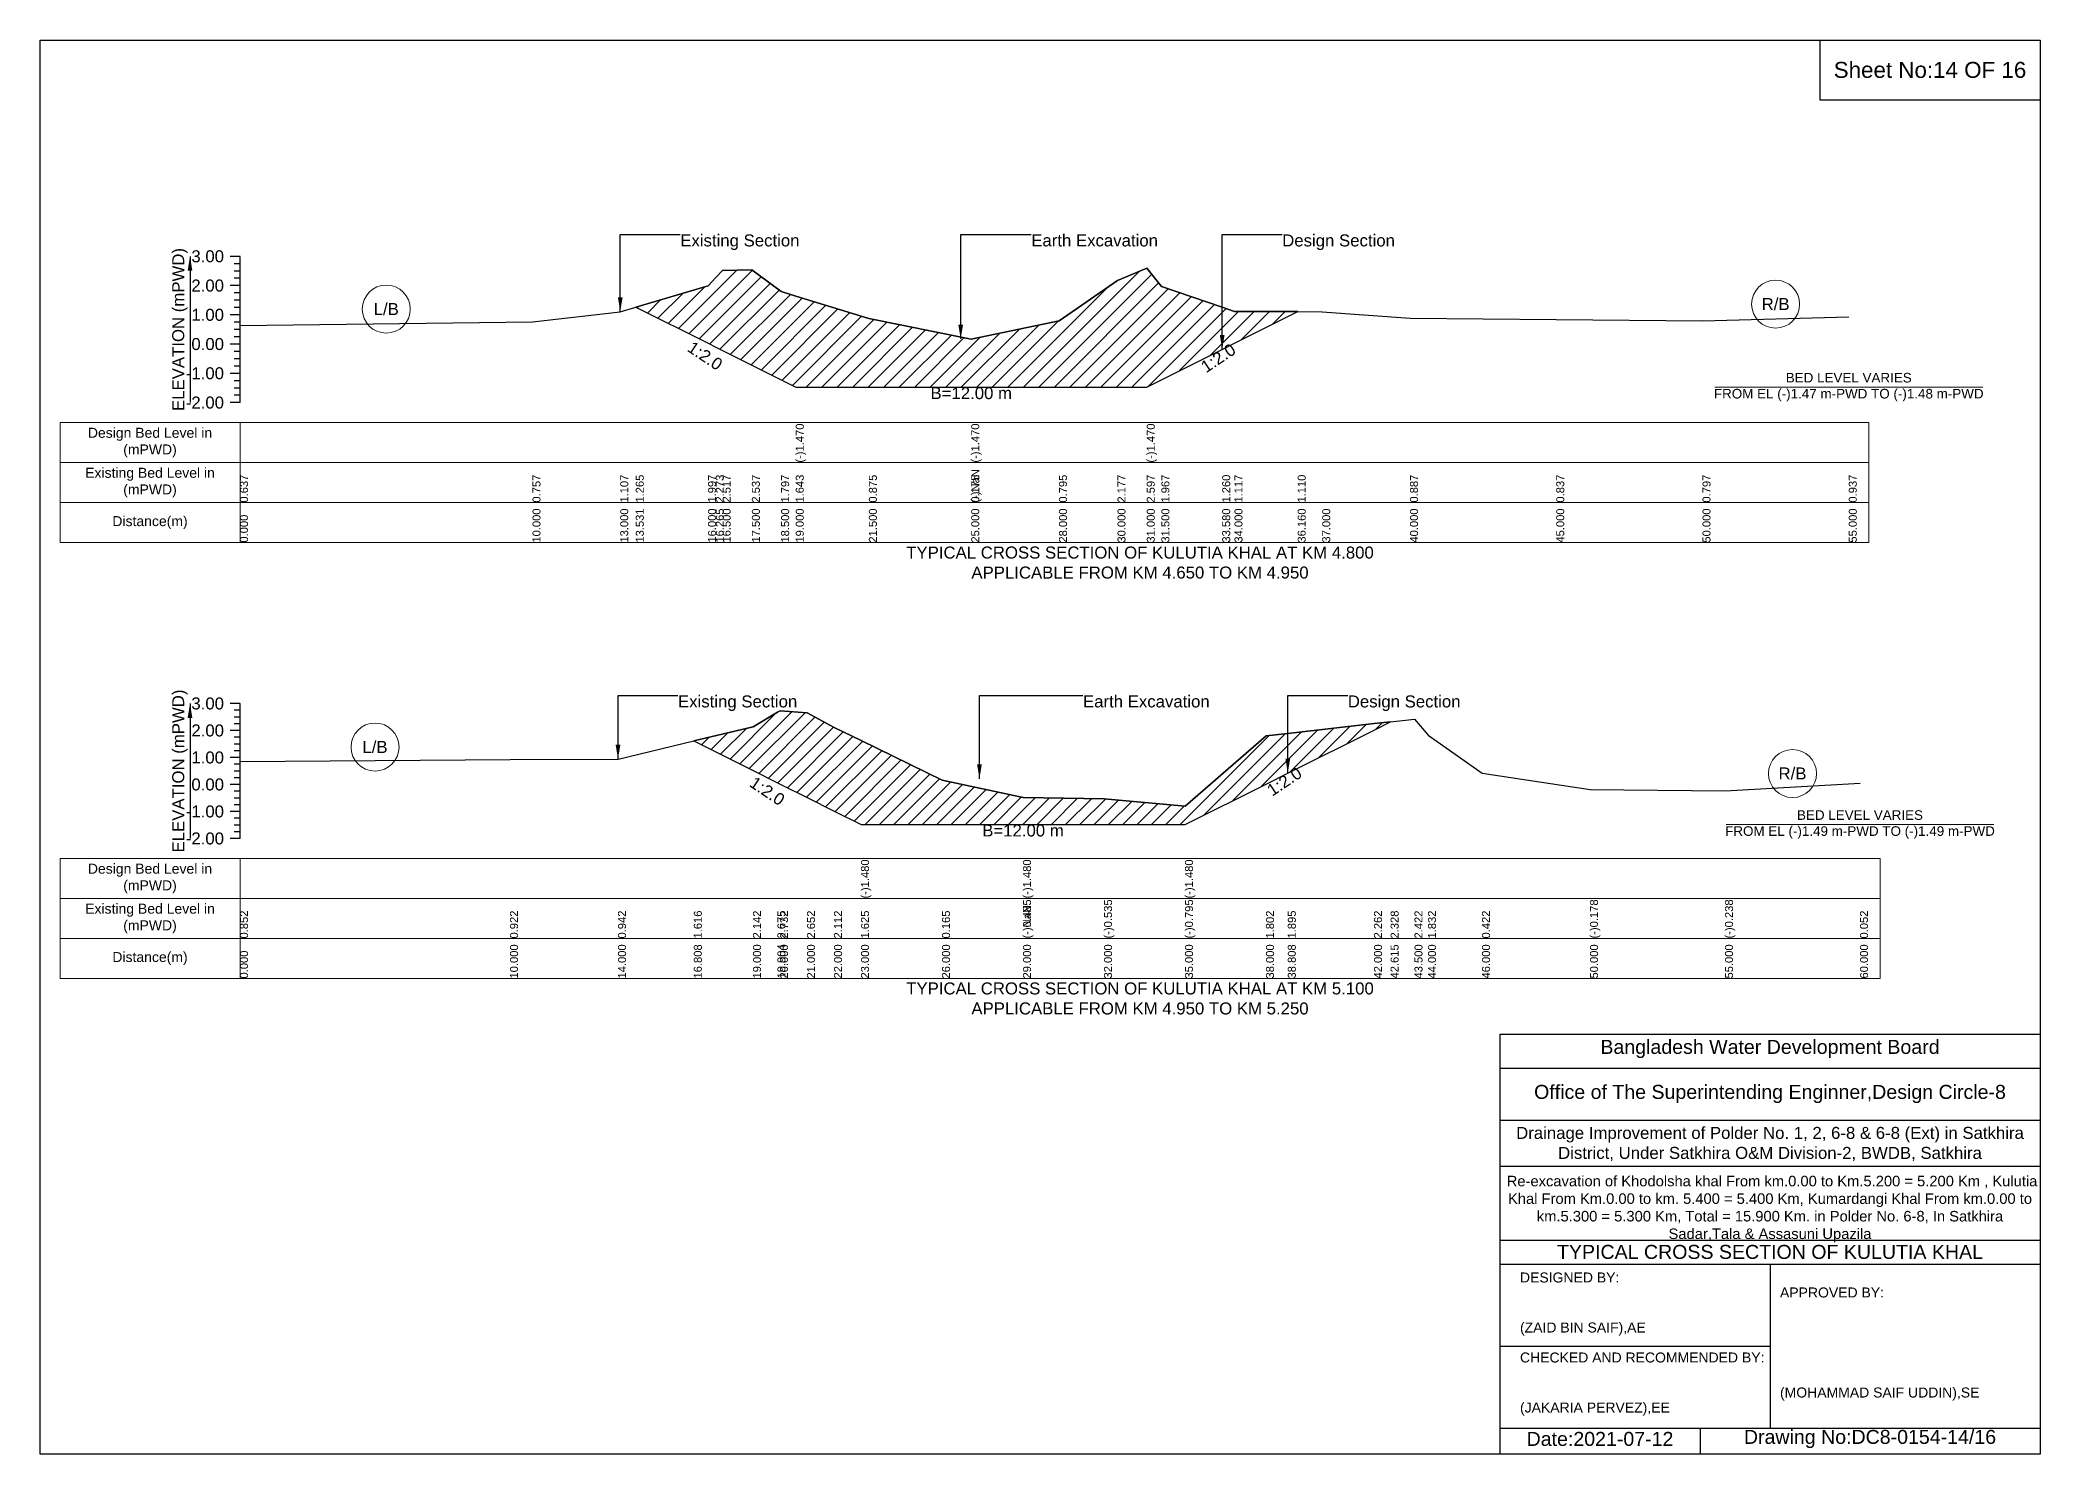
# Model space of a CAD drawing. Header units: inches. Extents: x 91000 to 568000, y -5656 to 0.
# Drawn here: x 380000 to 388000, y -5656 to 0 of the extents above; entities that cross this region are included whole.
import ezdxf

# ---------------------------------------------------------------- set-up
doc = ezdxf.new("R2010")
doc.units = ezdxf.units.IN
doc.header["$LTSCALE"] = 7
doc.header["$MEASUREMENT"] = 0
for name, color, linetype, lineweight in [('Cross section Data Border', 7, 'Continuous', 9), ('Cross Section Labels', 7, 'Continuous', 9), ('Existing_Bed_Level for Xsection', 7, 'Continuous', 25)]:
    doc.layers.add(name, color=color, linetype=linetype, lineweight=lineweight)
doc.styles.get("Standard").update_dxf_attribs({"font": 'arial.ttf'})
doc.dimstyles.get("Standard").update_dxf_attribs({"dimtxt": 0.18, "dimasz": 0.18, "dimexe": 0.18, "dimexo": 0.0625, "dimgap": 0.09, "dimtad": 0, "dimtih": 1, "dimtoh": 1, "dimdec": 4, "dimzin": 0, "dimdsep": 46, "dimtxsty": 'Standard', "dimcen": 0.09, "dimadec": 0, "dimazin": 0, "dimtfac": 1, "dimtdec": 4, "dimtofl": 0, "dimtmove": 0, "dimatfit": 3, "dimfxl": 1, "dimtolj": 1, "dimtzin": 0, "dimarcsym": 0})

msp = doc.modelspace()

# ---------------------------------------------------------------- hatches: boundary and pattern name
at = {"layer": 'Existing_Bed_Level for Xsection'}
h = msp.add_hatch(dxfattribs=at)
h.set_pattern_fill('ANSI31', color=256, scale=351, style=0)
h.paths.add_polyline_path([(382383.1, -1068.5), (382672, -1213), (382703.1, -1228.5), (382730.5, -1242.2), (382847.5, -1300.7), (382964.5, -1359.2), (383023, -1388.5), (383315.5, -1388.5), (383725, -1388.5), (384076, -1388.5), (384310, -1388.5), (384427, -1388.5), (384485.5, -1359.2), (384728.8, -1237.5), (384778, -1213), (385030.7, -1086.6), (384778, -1085.8), (384728.8, -1069.1), (384485.5, -986.3), (384427, -912.6), (384310, -961.8), (384076, -1123.5), (383725, -1196), (383315.5, -1114.1), (383023, -1024.2), (382964.5, -1006.2), (382847.5, -919.6), (382730.5, -922), (382703.1, -950.5), (382672, -982.8)])
h = msp.add_hatch(dxfattribs=at)
h.set_pattern_fill('ANSI31', color=256, scale=324, style=0)
h.paths.add_polyline_path([(382615.3, -2803.6), (382852, -2922), (382949.6, -2970.8), (382960, -2976), (383068, -3030), (383176, -3084), (383284, -3138), (383608, -3138), (383932, -3138), (384256, -3138), (384580, -3138), (384904, -2976), (384991.2, -2932.4), (385336, -2760), (385402.4, -2726.8), (385336, -2733.8), (384991.2, -2773.5), (384904, -2783.5), (384580, -3064), (384256, -3035.9), (383932, -3030.5), (383608, -2960.3), (383284, -2802.6), (383176, -2750), (383068, -2691.7), (382960, -2683.1), (382949.6, -2689.2), (382852, -2746.8)])

# ---------------------------------------------------------------- linework, layer by layer
for points in [[(380000, 0), (388000, 0), (388000, -5656), (380000, -5656)], [(387120, 0), (388000, 0), (388000, -240), (387120, -240)]]:
    msp.add_lwpolyline(points, close=True)
for points in [[(385840, -5656), (385840, -3976), (388000, -3976)], [(385840, -4112), (388000, -4112)], [(385840, -4320), (388000, -4320)], [(385840, -4504), (388000, -4504)], [(385840, -4800), (388000, -4800)], [(385840, -4896), (388000, -4896)], [(386920, -4896), (386920, -5552)], [(385840, -5224), (386920, -5224)], [(385840, -5552), (388000, -5552)], [(386640, -5552), (386640, -5656)]]:
    msp.add_lwpolyline(points)
at = {"layer": 'Cross section Data Border'}
for points in [[(380080, -1530.5), (387315, -1530.5), (387315, -2010.5), (380080, -2010.5)], [(380080, -3274.1), (387360, -3274.1), (387360, -3754.1), (380080, -3754.1)]]:
    msp.add_lwpolyline(points, close=True, dxfattribs=at)
for points in [[(380800, -1530.5), (380800, -2010.5)], [(380080, -1690.5), (387315, -1690.5)], [(380080, -1850.5), (387315, -1850.5)], [(380800, -3274.1), (380800, -3754.1)], [(380080, -3434.1), (387360, -3434.1)], [(380080, -3594.1), (387360, -3594.1)]]:
    msp.add_lwpolyline(points, dxfattribs=at)
at = {"layer": 'Cross Section Labels'}
for points in [[(386699.2, -1388.5), (387770.8, -1388.5)], [(386744.2, -3138), (387815.8, -3138)]]:
    msp.add_lwpolyline(points, dxfattribs=at)
for centre in [(381385, -1076.4), (386942.5, -1056.5), (381340, -2828.3), (387010, -2934.2)]:
    msp.add_circle(centre, 96, dxfattribs=at)
at = {"layer": 'Existing_Bed_Level for Xsection'}
for points in [[(380800, -865.5), (380760, -865.5)], [(380800, -1450.5), (380800, -1333.5), (380800, -1216.5), (380800, -1099.5), (380800, -982.5), (380800, -865.5)], [(380800, -894.7), (380776, -894.7)], [(380800, -924), (380776, -924)], [(380800, -953.2), (380776, -953.2)], [(380800, -1141.9), (381970, -1127.9), (382321, -1087), (382383.1, -1068.5), (382672, -982.8), (382703.1, -950.5), (382730.5, -922), (382847.5, -919.6), (382964.5, -1006.2), (383023, -1024.2), (383023, -1024.2), (383315.5, -1114.1), (383725, -1196), (383725, -1196), (384076, -1123.5), (384310, -961.8), (384427, -912.6), (384427, -912.6), (384485.5, -986.3), (384728.8, -1069.1), (384778, -1085.8), (385030.7, -1086.6), (385129, -1087), (385480, -1112.7), (386065, -1118.5), (386650, -1123.2), (387235, -1106.8)], [(380800, -982.5), (380760, -982.5)], [(380800, -1011.7), (380776, -1011.7)], [(380800, -1099.5), (380760, -1099.5)], [(380800, -1041), (380776, -1041)], [(380800, -1070.2), (380776, -1070.2)], [(380800, -1128.7), (380776, -1128.7)], [(380800, -1158), (380776, -1158)], [(380800, -1187.2), (380776, -1187.2)], [(380800, -1216.5), (380760, -1216.5)], [(380800, -1245.7), (380776, -1245.7)], [(380800, -1275), (380776, -1275)], [(380800, -1333.5), (380760, -1333.5)], [(380800, -1304.2), (380776, -1304.2)], [(380800, -1362.7), (380776, -1362.7)], [(380800, -1392), (380776, -1392)], [(380800, -1421.2), (380776, -1421.2)], [(380800, -1450.5), (380760, -1450.5)], [(380800, -2654.1), (380760, -2654.1)], [(380800, -2681.1), (380776, -2681.1)], [(380800, -2708.1), (380776, -2708.1)], [(380800, -3194.1), (380800, -3086.1), (380800, -2978.1), (380800, -2870.1), (380800, -2762.1), (380800, -2654.1)], [(380800, -2886.1), (381880, -2878.6), (382312, -2876.4), (382615.3, -2803.6), (382852, -2746.8), (382949.6, -2689.2), (382960, -2683.1), (383068, -2691.7), (383176, -2750), (383284, -2802.6), (383284, -2802.6), (383608, -2960.3), (383932, -3030.5), (383932, -3030.5), (384256, -3035.9), (384580, -3064), (384580, -3064), (384904, -2783.5), (384991.2, -2773.5), (385336, -2733.8), (385402.4, -2726.8), (385498, -2716.6), (385552, -2780.3), (385768, -2932.6), (386200, -2997.4), (386740, -3003.8), (387280, -2972.5)], [(380800, -2762.1), (380760, -2762.1)], [(380800, -2735.1), (380776, -2735.1)], [(380800, -2789.1), (380776, -2789.1)], [(380800, -2870.1), (380760, -2870.1)], [(380800, -2816.1), (380776, -2816.1)], [(380800, -2843.1), (380776, -2843.1)], [(380800, -2897.1), (380776, -2897.1)], [(380800, -2924.1), (380776, -2924.1)], [(380800, -2951.1), (380776, -2951.1)], [(380800, -2978.1), (380760, -2978.1)], [(380800, -3005.1), (380776, -3005.1)], [(380800, -3032.1), (380776, -3032.1)], [(380800, -3086.1), (380760, -3086.1)], [(380800, -3059.1), (380776, -3059.1)], [(380800, -3113.1), (380776, -3113.1)], [(380800, -3194.1), (380760, -3194.1)], [(380800, -3140.1), (380776, -3140.1)], [(380800, -3167.1), (380776, -3167.1)]]:
    msp.add_lwpolyline(points, dxfattribs=at)
for points in [[(382383.1, -1068.5), (382383.1, -1068.5), (382672, -1213), (382703.1, -1228.5), (382730.5, -1242.2), (382847.5, -1300.7), (382964.5, -1359.2), (383023, -1388.5), (383023, -1388.5), (383315.5, -1388.5), (383725, -1388.5), (383725, -1388.5), (384076, -1388.5), (384310, -1388.5), (384427, -1388.5), (384427, -1388.5), (384485.5, -1359.2), (384728.8, -1237.5), (384778, -1213), (385030.7, -1086.6), (385030.7, -1086.6), (385030.7, -1086.6), (384778, -1085.8), (384728.8, -1069.1), (384485.5, -986.3), (384427, -912.6), (384427, -912.6), (384310, -961.8), (384076, -1123.5), (383725, -1196), (383725, -1196), (383315.5, -1114.1), (383023, -1024.2), (383023, -1024.2), (382964.5, -1006.2), (382847.5, -919.6), (382730.5, -922), (382703.1, -950.5), (382672, -982.8), (382383.1, -1068.5)], [(382615.3, -2803.6), (382615.3, -2803.6), (382852, -2922), (382949.6, -2970.8), (382960, -2976), (383068, -3030), (383176, -3084), (383284, -3138), (383284, -3138), (383608, -3138), (383932, -3138), (383932, -3138), (384256, -3138), (384580, -3138), (384580, -3138), (384904, -2976), (384991.2, -2932.4), (385336, -2760), (385402.4, -2726.8), (385336, -2733.8), (384991.2, -2773.5), (384904, -2783.5), (384580, -3064), (384580, -3064), (384256, -3035.9), (383932, -3030.5), (383932, -3030.5), (383608, -2960.3), (383284, -2802.6), (383284, -2802.6), (383176, -2750), (383068, -2691.7), (382960, -2683.1), (382949.6, -2689.2), (382852, -2746.8), (382615.3, -2803.6)]]:
    msp.add_lwpolyline(points, close=True, dxfattribs=at)

# ---------------------------------------------------------------- texts
at = {"attachment_point": 5}
for s, insert, char_height in [('Sheet No:14 OF 16', (387560, -120), 64), ('Bangladesh Water Development Board', (386920, -4036), 56), ('Office of The Superintending Enginner,Design Circle-8', (386920, -4216), 56)]:
    msp.add_mtext(s, dxfattribs=dict(at, insert=insert, char_height=char_height))
for s, insert, char_height, width, attachment_point in [('Drainage Improvement of Polder No. 1, 2, 6-8 & 6-8 (Ext) in Satkhira District, Under Satkhira O&M Division-2, BWDB, Satkhira', (386920, -4416), 48, 2240, 5), (' Re-excavation of Khodolsha khal From km.0.00 to Km.5.200 = 5.200 Km , Kulutia Khal From Km.0.00 to km. 5.400 = 5.400 Km, Kumardangi Khal From km.0.00 to km.5.300 = 5.300 Km, Total = 15.900 Km. in Polder No. 6-8, In Satkhira Sadar,Tala & Assasuni Upazila', (386920, -4676), 42.1524, 2160, 5), ('TYPICAL CROSS SECTION OF KULUTIA KHAL', (386920, -4848), 56, 2240, 5), ('DESIGNED BY:^J^J^J(ZAID BIN SAIF),AE', (385920, -5056), 40, 1120, 4), ('APPROVED BY:^J^J^J^J^J^J(MOHAMMAD SAIF UDDIN),SE', (386960, -5216), 40, 1120, 4), ('CHECKED AND RECOMMENDED BY:^J^J^J(JAKARIA PERVEZ),EE', (385920, -5376), 40, 1120, 4), ('Date:2021-07-12', (386240, -5596), 56, 1120, 5), ('Drawing No:DC8-0154-14/16', (387320, -5596), 56, 1760, 5)]:
    msp.add_mtext(s, dxfattribs=dict(insert=insert, char_height=char_height, width=width, attachment_point=attachment_point))
at = {"layer": 'Cross section Data Border', "char_height": 40, "width": 640, "attachment_point": 5}
for s, insert in [('Design Bed Level in (mPWD)', (380440, -1610.5)), ('Existing Bed Level in (mPWD)', (380440, -1770.5)), ('Distance(m)', (380440, -1930.5)), ('Design Bed Level in (mPWD)', (380440, -3354.1)), ('Existing Bed Level in (mPWD)', (380440, -3514.1)), ('Distance(m)', (380440, -3674.1))]:
    msp.add_mtext(s, dxfattribs=dict(at, insert=insert))
at = {"layer": 'Cross Section Labels'}
for s, insert, char_height, attachment_point in [('Existing Section', (382561, -777.7), 48, 1), ('Earth Excavation', (383965, -777.7), 48, 1), ('Design Section', (384968.8, -777.7), 48, 1), ('R/B', (386942.5, -1056.5), 48, 5), ('L/B', (381385, -1076.4), 48, 5), ('BED LEVEL VARIES ^JFROM EL (-)1.47 m-PWD TO (-)1.48 m-PWD', (387235, -1388.5), 38.4, 5), ('B=12.00 m', (383725, -1388.5), 48, 2), ('TYPICAL CROSS SECTION OF KULUTIA KHAL AT KM 4.800^JAPPLICABLE FROM KM 4.650 TO KM 4.950', (384400, -2090.5), 48, 5), ('Existing Section', (382552, -2621.7), 48, 1), ('Earth Excavation', (384172, -2621.7), 48, 1), ('Design Section', (385231.2, -2621.7), 48, 1), ('L/B', (381340, -2828.3), 48, 5), ('R/B', (387010, -2934.2), 48, 5), ('BED LEVEL VARIES ^JFROM EL (-)1.49 m-PWD TO (-)1.49 m-PWD', (387280, -3138), 38.4, 5), ('B=12.00 m', (383932, -3138), 48, 2), ('TYPICAL CROSS SECTION OF KULUTIA KHAL AT KM 5.100^JAPPLICABLE FROM KM 4.950 TO KM 5.250', (384400, -3834.1), 48, 5)]:
    msp.add_mtext(s, dxfattribs=dict(at, insert=insert, char_height=char_height, attachment_point=attachment_point))
at = {"layer": 'Cross Section Labels', "char_height": 48, "attachment_point": 2}
for insert, rotation in [((382673.8, -1243.1), 326.30993), ((384699.6, -1252.2), 33.69007), ((382922.6, -2984.3), 326.30993), ((384964.2, -2945.9), 33.69007)]:
    msp.add_mtext('1:2.0', dxfattribs=dict(at, insert=insert, rotation=rotation))
at = {"layer": 'Existing_Bed_Level for Xsection', "rotation": 90}
for s, insert, char_height, attachment_point in [('ELEVATION (mPWD)', (380560, -1158), 48, 5), ('(-)1.470', (383023, -1690.5), 32, 1), ('(-)1.470', (383725, -1690.5), 32, 1), ('(-)1.470', (384427, -1690.5), 32, 1), ('0.637', (380800, -1850.5), 32, 1), ('0.757', (381970, -1850.5), 32, 1), ('1.107', (382321, -1850.5), 32, 1), ('1.107', (382321, -1850.5), 32, 1), ('1.265', (382383.1, -1850.5), 32, 1), ('1.997', (382672, -1850.5), 32, 1), ('2.273', (382703.1, -1850.5), 32, 1), ('2.517', (382730.5, -1850.5), 32, 1), ('2.537', (382847.5, -1850.5), 32, 1), ('1.797', (382964.5, -1850.5), 32, 1), ('1.643', (383023, -1850.5), 32, 1), ('1.643', (383023, -1850.5), 32, 1), ('1.643', (383023, -1850.5), 32, 1), ('0.875', (383315.5, -1850.5), 32, 1), ('(-)NaN', (383725, -1850.5), 32, 1), ('(-)NaN', (383725, -1850.5), 32, 1), ('0.175', (383725, -1850.5), 32, 1), ('0.175', (383725, -1850.5), 32, 1), ('0.795', (384076, -1850.5), 32, 1), ('2.177', (384310, -1850.5), 32, 1), ('2.597', (384427, -1850.5), 32, 1), ('2.597', (384427, -1850.5), 32, 1), ('1.967', (384485.5, -1850.5), 32, 1), ('1.260', (384728.8, -1850.5), 32, 1), ('1.117', (384778, -1850.5), 32, 1), ('1.110', (385030.7, -1850.5), 32, 1), ('0.887', (385480, -1850.5), 32, 1), ('0.837', (386065, -1850.5), 32, 1), ('0.797', (386650, -1850.5), 32, 1), ('0.937', (387235, -1850.5), 32, 1), ('0.000', (380800, -2010.5), 32, 1), ('10.000', (381970, -2010.5), 32, 1), ('13.000', (382321, -2010.5), 32, 1), ('13.531', (382383.1, -2010.5), 32, 1), ('16.000', (382672, -2010.5), 32, 1), ('16.265', (382703.1, -2010.5), 32, 1), ('16.500', (382730.5, -2010.5), 32, 1), ('17.500', (382847.5, -2010.5), 32, 1), ('18.500', (382964.5, -2010.5), 32, 1), ('19.000', (383023, -2010.5), 32, 1), ('19.000', (383023, -2010.5), 32, 1), ('19.000', (383023, -2010.5), 32, 1), ('21.500', (383315.5, -2010.5), 32, 1), ('25.000', (383725, -2010.5), 32, 1), ('25.000', (383725, -2010.5), 32, 1), ('25.000', (383725, -2010.5), 32, 1), ('28.000', (384076, -2010.5), 32, 1), ('30.000', (384310, -2010.5), 32, 1), ('31.000', (384427, -2010.5), 32, 1), ('31.000', (384427, -2010.5), 32, 1), ('31.000', (384427, -2010.5), 32, 1), ('31.500', (384485.5, -2010.5), 32, 1), ('33.580', (384728.8, -2010.5), 32, 1), ('34.000', (384778, -2010.5), 32, 1), ('36.160', (385030.7, -2010.5), 32, 1), ('37.000', (385129, -2010.5), 32, 1), ('40.000', (385480, -2010.5), 32, 1), ('45.000', (386065, -2010.5), 32, 1), ('50.000', (386650, -2010.5), 32, 1), ('55.000', (387235, -2010.5), 32, 1), ('ELEVATION (mPWD)', (380560, -2924.1), 48, 5), ('(-)1.480', (383284, -3434.1), 32, 1), ('(-)1.480', (383932, -3434.1), 32, 1), ('(-)1.480', (384580, -3434.1), 32, 1), ('(-)0.485', (383932, -3594.1), 32, 1), ('(-)0.485', (383932, -3594.1), 32, 1), ('(-)0.535', (384256, -3594.1), 32, 1), ('(-)0.795', (384580, -3594.1), 32, 1), ('(-)0.795', (384580, -3594.1), 32, 1), ('(-)0.795', (384580, -3594.1), 32, 1), ('(-)0.178', (386200, -3594.1), 32, 1), ('(-)0.238', (386740, -3594.1), 32, 1), ('0.852', (380800, -3594.1), 32, 1), ('0.922', (381880, -3594.1), 32, 1), ('0.942', (382312, -3594.1), 32, 1), ('1.616', (382615.3, -3594.1), 32, 1), ('2.142', (382852, -3594.1), 32, 1), ('2.675', (382949.6, -3594.1), 32, 1), ('2.732', (382960, -3594.1), 32, 1), ('2.652', (383068, -3594.1), 32, 1), ('2.112', (383176, -3594.1), 32, 1), ('1.625', (383284, -3594.1), 32, 1), ('1.625', (383284, -3594.1), 32, 1), ('1.625', (383284, -3594.1), 32, 1), ('0.165', (383608, -3594.1), 32, 1), ('(-)NaN', (383932, -3594.1), 32, 1), ('1.802', (384904, -3594.1), 32, 1), ('1.895', (384991.2, -3594.1), 32, 1), ('2.262', (385336, -3594.1), 32, 1), ('2.328', (385402.4, -3594.1), 32, 1), ('2.422', (385498, -3594.1), 32, 1), ('1.832', (385552, -3594.1), 32, 1), ('0.422', (385768, -3594.1), 32, 1), ('0.052', (387280, -3594.1), 32, 1), ('0.000', (380800, -3754.1), 32, 1), ('10.000', (381880, -3754.1), 32, 1), ('14.000', (382312, -3754.1), 32, 1), ('16.808', (382615.3, -3754.1), 32, 1), ('19.000', (382852, -3754.1), 32, 1), ('19.904', (382949.6, -3754.1), 32, 1), ('20.000', (382960, -3754.1), 32, 1), ('21.000', (383068, -3754.1), 32, 1), ('22.000', (383176, -3754.1), 32, 1), ('23.000', (383284, -3754.1), 32, 1), ('23.000', (383284, -3754.1), 32, 1), ('23.000', (383284, -3754.1), 32, 1), ('26.000', (383608, -3754.1), 32, 1), ('29.000', (383932, -3754.1), 32, 1), ('29.000', (383932, -3754.1), 32, 1), ('29.000', (383932, -3754.1), 32, 1), ('32.000', (384256, -3754.1), 32, 1), ('35.000', (384580, -3754.1), 32, 1), ('35.000', (384580, -3754.1), 32, 1), ('35.000', (384580, -3754.1), 32, 1), ('38.000', (384904, -3754.1), 32, 1), ('38.808', (384991.2, -3754.1), 32, 1), ('42.000', (385336, -3754.1), 32, 1), ('42.615', (385402.4, -3754.1), 32, 1), ('43.500', (385498, -3754.1), 32, 1), ('44.000', (385552, -3754.1), 32, 1), ('46.000', (385768, -3754.1), 32, 1), ('50.000', (386200, -3754.1), 32, 1), ('55.000', (386740, -3754.1), 32, 1), ('60.000', (387280, -3754.1), 32, 1)]:
    msp.add_mtext(s, dxfattribs=dict(at, insert=insert, char_height=char_height, attachment_point=attachment_point))
at = {"layer": 'Existing_Bed_Level for Xsection', "char_height": 48, "attachment_point": 6}
for s, insert in [('3.00', (380736, -865.5)), ('2.00', (380736, -982.5)), ('1.00', (380736, -1099.5)), ('0.00', (380736, -1216.5)), ('-1.00', (380736, -1333.5)), ('-2.00', (380736, -1450.5)), ('3.00', (380736, -2654.1)), ('2.00', (380736, -2762.1)), ('1.00', (380736, -2870.1)), ('0.00', (380736, -2978.1)), ('-1.00', (380736, -3086.1)), ('-2.00', (380736, -3194.1))]:
    msp.add_mtext(s, dxfattribs=dict(at, insert=insert))

# ---------------------------------------------------------------- leaders
at = {"layer": 'Cross Section Labels', "annotation_type": 0, "has_hookline": 1, "hookline_direction": 0}
for points, text_width in [([(382321, -1087), (382321, -777.7), (382560.9, -777.7)], 467.2), ([(383682.8, -1195.9), (383682.8, -777.7), (383964.9, -777.7)], 497), ([(384728.8, -1237.5), (384728.8, -777.7), (384968.7, -777.7)], 441.2), ([(382312, -2876.4), (382312, -2621.7), (382551.9, -2621.7)], 467.2), ([(383757.7, -2955.1), (383757.7, -2621.7), (384171.9, -2621.7)], 497), ([(384991.2, -2932.4), (384991.2, -2621.7), (385231.1, -2621.7)], 441.2)]:
    msp.add_leader(points, dimstyle='Standard', override={"dimasz": 57.6}, dxfattribs=dict(at, text_width=text_width))
at = {"layer": 'Existing_Bed_Level for Xsection'}
for points in [[(380600, -865.5), (380600, -1450.5)], [(380600, -2654.1), (380600, -3194.1)]]:
    msp.add_leader(points, dimstyle='Standard', override={"dimasz": 57.6}, dxfattribs=at)

doc.saveas('drawing.dxf')
